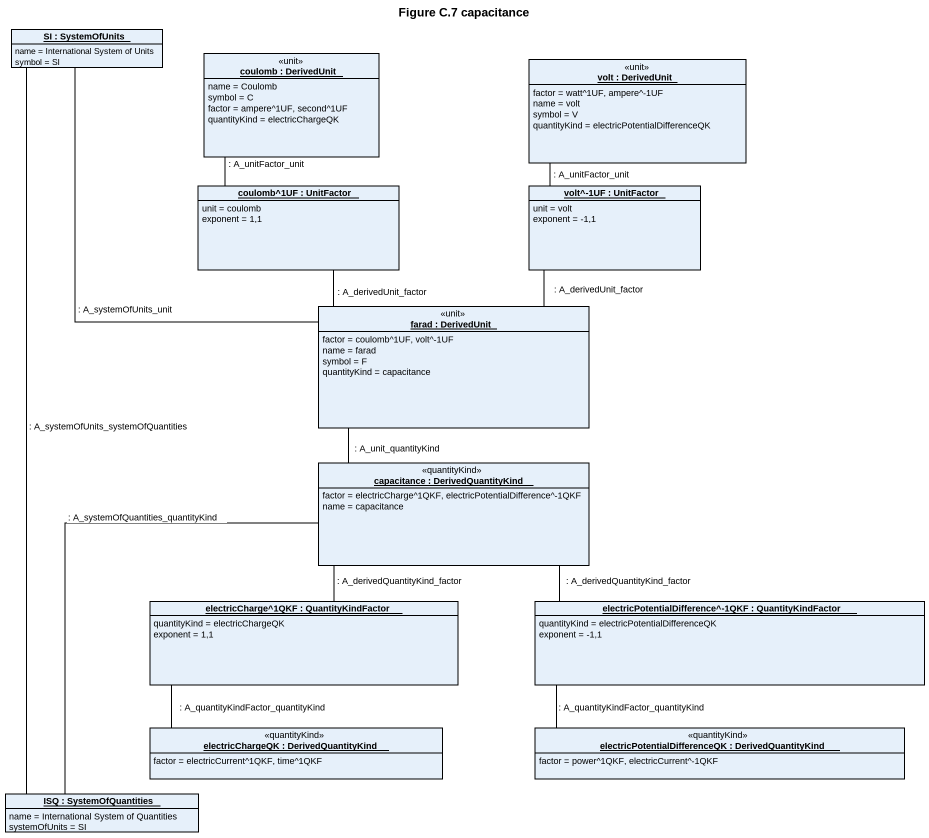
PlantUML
@startuml
title Figure C.7 capacitance
hide circle
hide empty members
object "SI : SystemOfUnits" as SI {
  name = International System of Units
  symbol = SI
}
object "coulomb : DerivedUnit" as coulomb <<unit>> {
  name = Coulomb
  symbol = C
  factor = ampere^1UF, second^1UF
  quantityKind = electricChargeQK
}
object "volt : DerivedUnit" as volt <<unit>> {
  factor = watt^1UF, ampere^-1UF
  name = volt
  symbol = V
  quantityKind = electricPotentialDifferenceQK
}
object "coulomb^1UF : UnitFactor" as coulomb_1UF {
  unit = coulomb
  exponent = 1,1
}
object "volt^-1UF : UnitFactor" as volt_1UF {
  unit = volt
  exponent = -1,1
}
object "farad : DerivedUnit" as farad <<unit>> {
  factor = coulomb^1UF, volt^-1UF
  name = farad
  symbol = F
  quantityKind = capacitance
}
object "capacitance : DerivedQuantityKind" as capacitance <<quantityKind>> {
  factor = electricCharge^1QKF, electricPotentialDifference^-1QKF
  name = capacitance
}
object "electricCharge^1QKF : QuantityKindFactor" as electricCharge_1QKF {
  quantityKind = electricChargeQK
  exponent = 1,1
}
object "electricPotentialDifference^-1QKF : QuantityKindFactor" as electricPotentialDifference {
  quantityKind = electricPotentialDifferenceQK
  exponent = -1,1
}
object "electricChargeQK : DerivedQuantityKind" as electricChargeQK <<quantityKind>> {
  factor = electricCurrent^1QKF, time^1QKF
}
object "electricPotentialDifferenceQK : DerivedQuantityKind" as electricPotentialDifferenceQ <<quantityKind>> {
  factor = power^1QKF, electricCurrent^-1QKF
}
object "ISQ : SystemOfQuantities" as ISQ {
  name = International System of Quantities
  systemOfUnits = SI
}
SI -- farad : : A_systemOfUnits_unit
coulomb_1UF -up- coulomb : : A_unitFactor_unit
volt_1UF -up- volt : : A_unitFactor_unit
farad -up- coulomb_1UF : : A_derivedUnit_factor
farad -up- volt_1UF : : A_derivedUnit_factor
farad -- capacitance : : A_unit_quantityKind
capacitance -- electricCharge_1QKF : : A_derivedQuantityKind_factor
capacitance -right- electricPotentialDifference : : A_derivedQuantityKind_factor
electricCharge_1QKF -- electricChargeQK : : A_quantityKindFactor_quantityKind
electricPotentialDifference -- electricPotentialDifferenceQ : : A_quantityKindFactor_quantityKind
ISQ -up- SI : : A_systemOfUnits_systemOfQuantities
ISQ -up- capacitance : : A_systemOfQuantities_quantityKind
@enduml
